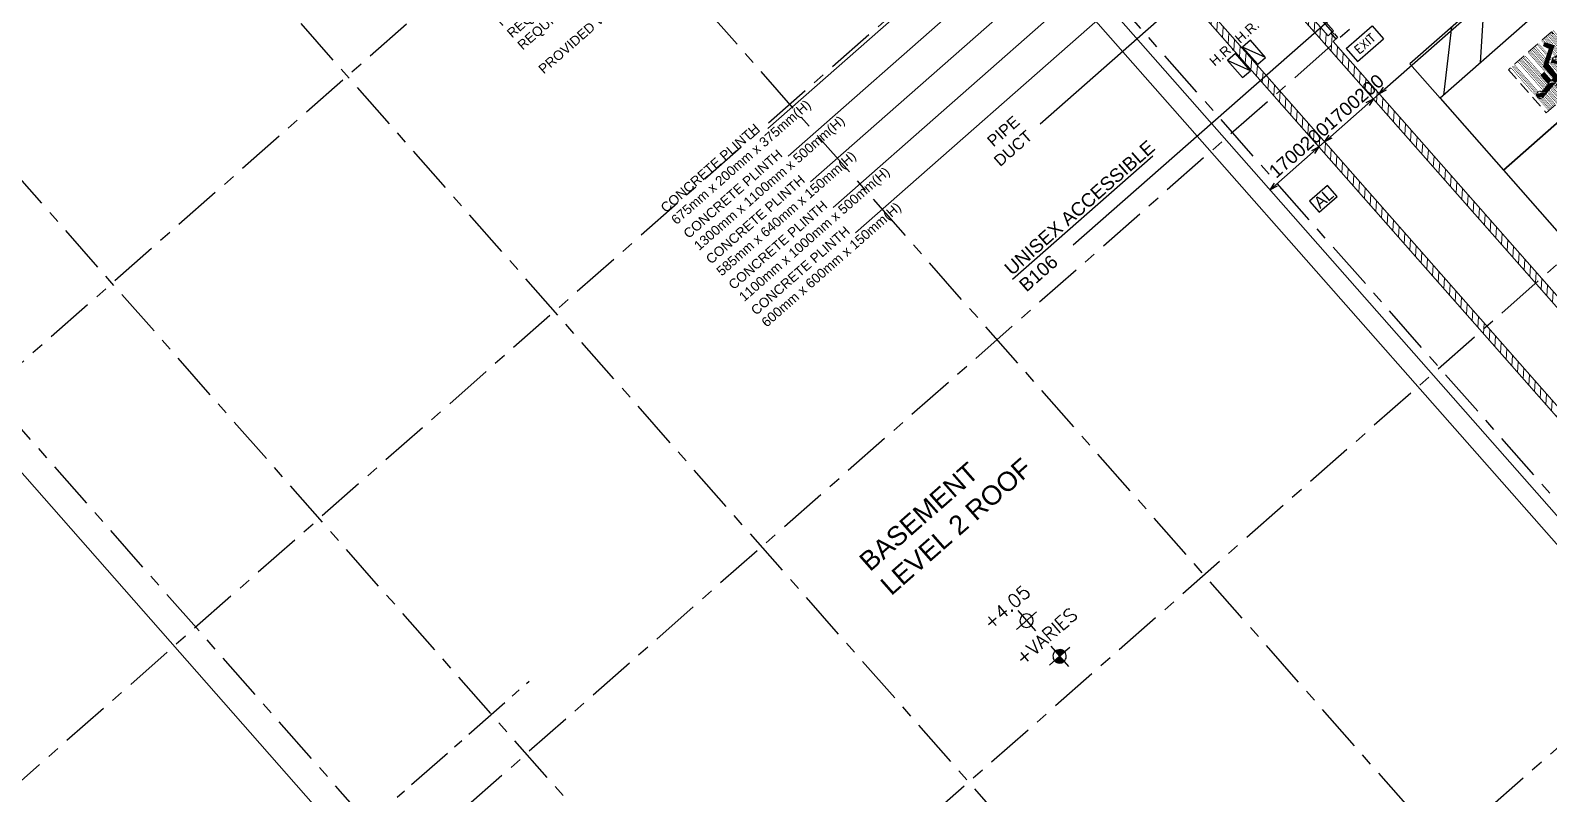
# Model space of a CAD drawing. Header units: millimetres. Extents: x 833681652 to 834427839, y 817425676 to 818089765.
# Drawn here: x 834283578 to 834323288, y 817971130 to 817991095 of the extents above; entities that cross this region are included whole.
import ezdxf
from ezdxf.enums import TextEntityAlignment as Align

# ---------------------------------------------------------------- set-up
doc = ezdxf.new("R2010")
doc.units = ezdxf.units.MM
doc.header["$LTSCALE"] = 100
for name, pattern in [('CENTER', [2, 1.25, -0.25, 0.25, -0.25]), ('Grid Line', [22.224999999999994, 12.7, -3.174999999999999, 3.174999999999999, -3.174999999999999]), ('Hidden', [9.524999999999999, 6.35, -3.175])]:
    doc.linetypes.add(name, pattern=pattern)
for name, color, linetype in [('+C-10', 10, 'Continuous'), ('A-COLS', 3, 'Continuous'), ('DLN020__', 6, 'Continuous'), ('DLN030_1', 1, 'Continuous'), ('DLN0401_', 7, 'Continuous'), ('DLN043__Room Name', 7, 'Continuous'), ('DLN052__', 7, 'Continuous'), ('DLN270__', 3, 'Continuous'), ('DLN323__Window & Door openings', 7, 'Continuous'), ('DLN580__', 4, 'Continuous'), ('DLN660', 1, 'Continuous'), ('FITDOOR', 7, 'Continuous'), ('LEVEL', 7, 'Continuous'), ('TRS', 251, 'Continuous')]:
    doc.layers.add(name, color=color, linetype=linetype)
for name, color, linetype, lineweight in [('A-WALL', 7, 'Continuous', 9), ('A030_1', 1, 'Continuous', 13), ('DLN040__', 3, 'Continuous', 0)]:
    doc.layers.add(name, color=color, linetype=linetype, lineweight=lineweight)
doc.styles.add('romans', font='romans.shx')
doc.styles.get("Standard").update_dxf_attribs({"font": 'swiss.ttf'})
doc.styles.add('Swis721tBT', font='swissl.ttf')
doc.dimstyles.new('INTDIM', dxfattribs={"dimtxt": 200, "dimasz": 125, "dimexe": 100, "dimexo": 150, "dimgap": 80, "dimtad": 1, "dimdec": 0, "dimzin": 9, "dimdsep": 46, "dimtxsty": 'Swis721tBT', "dimblk": 'OPEN30', "dimcen": -125, "dimclrd": 256, "dimclre": 256, "dimclrt": 2, "dimaunit": 1, "dimadec": 1, "dimazin": 0, "dimtfac": 0.4444444444444444, "dimtdec": 0, "dimtix": 1, "dimtmove": 2, "dimatfit": 3, "dimldrblk": 'OPEN30', "dimfxl": 0, "dimtolj": 1, "dimlwd": -1, "dimlwe": -1, "dimarcsym": 0})
doc.dimstyles.new('INTDIM350', dxfattribs={"dimtxt": 350, "dimasz": 200, "dimexe": 100, "dimexo": 150, "dimgap": 100, "dimtad": 1, "dimdec": 0, "dimzin": 9, "dimdsep": 46, "dimtxsty": 'Swis721tBT', "dimblk": 'OPEN30', "dimcen": -125, "dimclrd": 256, "dimclre": 256, "dimclrt": 2, "dimaunit": 1, "dimadec": 1, "dimazin": 0, "dimtfac": 0.4444444444444444, "dimtdec": 0, "dimtix": 1, "dimtmove": 2, "dimatfit": 3, "dimldrblk": 'OPEN30', "dimfxl": 0, "dimtolj": 1, "dimlwd": -1, "dimlwe": -1, "dimarcsym": 0})
pattern_1 = [(44.99999999999999, (5367260.597268879, 3419136.996984482), (-9.642365197998373, 9.642365197998377), [])]
pattern_2 = [(86.35019582796012, (834261331.7487947, 817978739.7581499), (-158.4280186349075, 10.10571182141014), [])]

# ---------------------------------------------------------------- blocks, each defined once
blk = doc.blocks.new('_Open30')
at = {"color": 0, "linetype": 'ByBlock', "lineweight": -2}
for p, q in [((-1, 0.26794919), (0, 0)), ((0, 0), (-1, -0.26794919)), ((0, 0), (-1, 0))]:
    blk.add_line(p, q, dxfattribs=at)
blk = doc.blocks.new('*D191')
at = {"layer": 'Defpoints', "color": 0}
for p in [(834269251.5425497, 817985710.232722), (834268109.7828397, 817984705.396219), (834325539.8146963, 817921751.8836272)]:
    blk.add_point(p, dxfattribs=at)
at = {"layer": 'DLN030_1', "linetype": 'Continuous'}
for p, q in [((834269138.9398243, 817985611.1336491), (834268034.7143561, 817984639.3301704)), ((834324265.9241525, 817920897.1852031), (834268241.9149369, 817984555.259252)), ((834325427.2119709, 817921652.7845542), (834324322.987766, 817920680.9821874))]:
    blk.add_line(p, q, dxfattribs=at)
at = {"layer": 'DLN030_1', "xscale": 200, "yscale": 200, "zscale": 200}
for p, rotation in [((834268109.7828397, 817984705.396219), 131.3502646798603), ((834324398.0562496, 817920747.048236), 311.3502646798603)]:
    blk.add_blockref('_Open30', p, dxfattribs=dict(at, rotation=rotation))
at = {"layer": 'DLN030_1', "color": 2, "insert": (834295348.7748185, 817953322.4599881), "char_height": 400, "attachment_point": 5, "rotation": 311.35026467986023, "style": 'Swis721tBT'}
blk.add_mtext('\\A1;85200', dxfattribs=at)
blk = doc.blocks.new('DLN_Parking - Parking - 2500 x 5000 _WL_-V2-Car Park_B2_F')
at = {"layer": 'DLN660'}
for p, q in [((2500, 0), (0, 0)), ((0, 0), (0, -5000)), ((2500.000000000001, -5000.000000000002), (2500, 0)), ((0, -5000), (2500.000000000001, -5000.000000000002))]:
    blk.add_line(p, q, dxfattribs=at)
blk = doc.blocks.new('A$C5E2A663B')
at = {"layer": 'A030_1'}
h = blk.add_hatch(dxfattribs=at)
h.set_pattern_fill('DOTS', color=8, scale=25, angle=-5.546707357538363e-32)
h.set_pattern_definition([(360, (-1977757.525849952, 356316.5309752906), (19.84375, 39.6875), [0, -39.6875])])
h.paths.add_polyline_path([(-923.4896106719971, 456.6931834221468), (-923.4896106719971, -1043.306816577853), (576.5103893280029, -1043.306816577853), (576.5103893280029, 456.6931834221468)])
h.paths.add_polyline_path([(-97.82097315764986, -88.76136207580566), (-97.82097321748734, -197.8522710800171), (-381.0045722720679, -197.8522710799589), (-366.2902215120848, -293.3068165778532), (42.80068761110306, -293.3068165779114), (294.7353504896164, -729.6704528331757), (436.4485983848572, -647.8522710799589), (484.1758711340372, -730.5183324813261), (259.796561896801, -860.06378698349), (-4.437061726814136, -402.3977255821228), (-459.8532470464706, -402.3977255820646), (-559.307867096737, 242.7816425321507, -2.320058921572925), (-438.4189620614052, 174.6048326503369), (-397.8209731578827, -88.76136207574746)], flags=16)
h.paths.add_polyline_path([(-541.6714288899675, -272.9396981679602, 1.744792181424393), (-25.53643610375002, -502.2161735771806), (48.08542421157472, -629.7329760061111, -1.527453576073357), (-555.3077924570534, -184.4782423391007)], flags=16)
h = blk.add_hatch(dxfattribs=at)
h.set_pattern_fill('_USER', color=8, scale=13.63636363636364, angle=45, pattern_type=0)
h.set_pattern_definition(pattern_1)
h.paths.add_polyline_path([(-438.4189620611724, 174.6048326492892, 2.320058909721282), (-559.3078672289848, 242.7816433907137), (-459.8532470464706, -402.3977255820646), (-4.437061726814136, -402.3977255821228), (259.796561896801, -860.06378698349), (484.1758711340372, -730.5183324813261), (436.4485983848572, -647.8522710799589), (294.7353504896164, -729.6704528331757), (42.80068761110306, -293.3068165779114), (-366.2902215120848, -293.3068165778532), (-381.0045722720679, -197.8522710799589), (-97.82097321748734, -197.8522710800171), (-97.82097315764986, -88.76136207580566), (-397.8209731578827, -88.76136207574746)])
h = blk.add_hatch(dxfattribs=at)
h.set_pattern_fill('_USER', color=8, scale=13.63636363636364, angle=45, pattern_type=0)
h.set_pattern_definition(pattern_1)
h.paths.add_polyline_path([(48.08542418479919, -629.7329759597778), (-25.53643620014191, -502.2161734103574, -1.74479218173438), (-541.6714289188385, -272.9396979808807), (-555.3077924847603, -184.4782421588316, 1.527453575801956)])
at = {"layer": 'A030_1', "color": 2}
for p, q in [((-559.3078672289848, 242.7816433907137), (-459.8532470464706, -402.3977255820646)), ((-438.4189620611724, 174.6048326492892), (-397.8209731578827, -88.76136207574746)), ((-555.3077924847603, -184.4782421588316), (-541.6714289188385, -272.9396979808807)), ((-397.8209731578827, -88.76136207574746), (-97.82097315764986, -88.76136207580566)), ((-381.0045722720679, -197.8522710799589), (-97.82097321748734, -197.8522710800171)), ((-381.0045722720679, -197.8522710799589), (-366.2902215120848, -293.3068165778532)), ((-366.2902215120848, -293.3068165778532), (42.80068761110306, -293.3068165779114)), ((-97.82097315764986, -88.76136207580566), (-97.82097321748734, -197.8522710800171)), ((42.80068761110306, -293.3068165779114), (294.7353504896164, -729.6704528331757)), ((-459.8532470464706, -402.3977255820646), (-4.437061726814136, -402.3977255821228)), ((-25.53643620014191, -502.2161734103574), (48.08542418479919, -629.7329759597778)), ((-4.437061726814136, -402.3977255821228), (259.796561896801, -860.06378698349)), ((484.1758711340372, -730.5183324813261), (259.796561896801, -860.06378698349)), ((436.4485983848572, -647.8522710799589), (294.7353504896164, -729.6704528331757)), ((436.4485983848572, -647.8522710799589), (484.1758711340372, -730.5183324813261))]:
    blk.add_line(p, q, dxfattribs=at)
at = {"layer": 'A030_1', "color": 2, "linetype": 'Hidden', "ltscale": 0.5}
blk.add_lwpolyline([(-923.4896106719971, -1043.306816577853), (576.5103893280029, -1043.306816577853), (576.5103893280029, 456.6931834221468), (-923.4896106719971, 456.6931834221468)], close=True, dxfattribs=at)
at = {"layer": 'A030_1', "color": 2}
for centre, radius, start, end in [((-466.6663129925728, 265.7840924263), 95.45454545454545, 287.2129872433177, 193.9442701557903), ((-350.7623379230499, -538.7613620758057), 409.0909090909091, 119.9999972582815, 347.1514245727057), ((-350.7623379230499, -538.7613620758057), 327.2727272727273, 125.6853408827873, 6.411359986487873)]:
    blk.add_arc(centre, radius, start, end, dxfattribs=at)
blk = doc.blocks.new('ELEX')
at = {"layer": 'LEVEL'}
for p, q in [((0.5, 0), (-0.5, 0)), ((0, 0.5), (0, -0.5))]:
    blk.add_line(p, q, dxfattribs=at)
blk.add_circle((0, 0), 0.25, dxfattribs=at)
at = {"layer": 'LEVEL', "style": 'romans'}
blk.add_attdef('ELEX', (0.2567988680821145, 0.3535533905960619), '', height=0.5, dxfattribs=at)
blk = doc.blocks.new('*X14')
at = {"color": 0}
for p, q in [((45955.88296590155, 42700), (46155.82083605308, 42700)), ((45956.13663634944, 42693.75), (46155.82083605308, 42693.75)), ((45956.58659627086, 42687.5), (46155.82083605308, 42687.5)), ((45957.23417992554, 42681.25), (46155.82083605308, 42681.25)), ((45958.08132891748, 42675), (46155.82083605308, 42675)), ((45959.13062182577, 42668.75), (46155.82083605308, 42668.75)), ((45960.38531455532, 42662.5), (46155.82083605308, 42662.5)), ((45961.84939291411, 42656.25), (46155.82083605308, 42656.25)), ((45963.52763949186, 42650), (46155.82083605308, 42650)), ((45965.42571759076, 42643.75), (46155.82083605308, 42643.75)), ((45967.55027588873, 42637.5), (46155.82083605308, 42637.5)), ((45969.90907871936, 42631.25), (46155.82083605308, 42631.25)), ((45972.51116853599, 42625), (46155.82083605308, 42625)), ((45975.3670694097, 42618.75), (46155.82083605308, 42618.75)), ((45978.48904368043, 42612.5), (46155.82083605308, 42612.5)), ((45981.89141854007, 42606.25), (46155.82083605308, 42606.25)), ((45985.59100621493, 42600), (46155.82083605308, 42600)), ((45989.60765168721, 42593.75), (46155.82083605308, 42593.75)), ((45993.96495773042, 42587.5), (46155.82083605308, 42587.5)), ((45998.69126201334, 42581.25), (46155.82083605308, 42581.25)), ((46003.82098168398, 42575), (46155.82083605308, 42575)), ((46009.39650945896, 42568.75), (46155.82083605308, 42568.75)), ((46015.47096569654, 42562.5), (46155.82083605308, 42562.5)), ((46022.11233295992, 42556.25), (46155.82083605308, 42556.25)), ((46029.4099326874, 42550), (46155.82083605308, 42550)), ((46037.48510949494, 42543.75), (46155.82083605308, 42543.75)), ((46046.51005492607, 42537.5), (46155.82083605308, 42537.5)), ((46056.74397416842, 42531.25), (46155.82083605308, 42531.25)), ((46068.61144864996, 42525), (46155.82083605308, 42525)), ((46082.90578313846, 42518.75), (46155.82083605308, 42518.75)), ((46101.51054575652, 42512.5), (46155.82083605308, 42512.5)), ((46133.36008534408, 42506.25), (46155.82083605308, 42506.25))]:
    blk.add_line(p, q, dxfattribs=at)
blk = doc.blocks.new('*X13')
at = {"color": 0}
for p, q in [((46155.82083605308, 42900), (46200.19499327346, 42900)), ((46155.82083605308, 42893.75), (46221.90936394812, 42893.75)), ((46155.82083605308, 42887.5), (46237.60222886274, 42887.5)), ((46155.82083605308, 42881.25), (46250.32254979523, 42881.25)), ((46155.82083605308, 42875), (46261.15281880532, 42875)), ((46155.82083605308, 42868.75), (46270.62917321041, 42868.75)), ((46155.82083605308, 42862.5), (46279.06432258031, 42862.5)), ((46155.82083605308, 42856.25), (46286.65980066876, 42856.25)), ((46155.82083605308, 42850), (46293.55459136389, 42850)), ((46155.82083605308, 42843.75), (46299.84935768103, 42843.75)), ((46155.82083605308, 42837.5), (46305.6197603913, 42837.5)), ((46155.82083605308, 42831.25), (46310.92433512129, 42831.25)), ((46155.82083605308, 42825), (46315.8094235008, 42825)), ((46155.82083605308, 42818.75), (46320.31240362975, 42818.75)), ((46155.82083605308, 42812.5), (46324.46388658926, 42812.5)), ((46155.82083605308, 42806.25), (46328.28925688629, 42806.25)), ((46155.82083605308, 42800), (46331.80978137356, 42800)), ((46155.82083605308, 42793.75), (46335.04342549239, 42793.75)), ((46155.82083605308, 42787.5), (46338.0054656343, 42787.5)), ((46155.82083605308, 42781.25), (46340.70895613168, 42781.25)), ((46155.82083605308, 42775), (46343.16509039923, 42775)), ((46155.82083605308, 42768.75), (46345.38348355208, 42768.75)), ((46155.82083605308, 42762.5), (46347.37239573649, 42762.5)), ((46155.82083605308, 42756.25), (46349.13890998229, 42756.25)), ((46155.82083605308, 42750), (46350.68907460933, 42750)), ((46155.82083605308, 42743.75), (46352.02801759425, 42743.75)), ((46155.82083605308, 42737.5), (46353.16003838917, 42737.5)), ((46155.82083605308, 42731.25), (46354.08868132608, 42731.25)), ((46155.82083605308, 42725), (46354.81679369925, 42725)), ((46155.82083605308, 42718.75), (46355.34657085896, 42718.75)), ((46155.82083605308, 42712.5), (46355.67959002734, 42712.5)), ((46155.82083605308, 42706.25), (46355.81683408978, 42706.25))]:
    blk.add_line(p, q, dxfattribs=at)
blk = doc.blocks.new('ELFIN')
at = {"layer": 'LEVEL'}
for p, q in [((0, 0), (-0.5, 0)), ((0, 0.5), (0, 0)), ((0, 0), (0, -0.5)), ((0.5, 0), (0, 0))]:
    blk.add_line(p, q, dxfattribs=at)
for start, end in [(90, 180), (180, 270), (0, 90), (270, 0)]:
    blk.add_arc((0, 0), 0.25, start, end, dxfattribs=at)
at = {"layer": 'LEVEL', "xscale": 0.00125, "yscale": 0.00125, "zscale": 0.00125}
for name in ['*X13', '*X14']:
    blk.add_blockref(name, (-57.69477604507119, -53.38123098095821), dxfattribs=at)
at = {"layer": 'LEVEL', "style": 'romans'}
blk.add_attdef('ELFIN', (0.2542374787153676, 0.3469263632723596), '', height=0.5, dxfattribs=at)
blk = doc.blocks.new('DR1CD-flat-25')
at = {"layer": 'FITDOOR'}
for p, q in [((-900.0000004768372, -1.192092895507812e-07), (-900.0000004768372, 45)), ((-4.76837158203125e-07, 44.99999988079071), (-900.0000004768372, 45)), ((-4.76837158203125e-07, -1.192092895507812e-07), (-4.76837158203125e-07, 44.99999988079071)), ((-900.0000004768372, -1.192092895507812e-07), (-4.76837158203125e-07, -1.192092895507812e-07))]:
    blk.add_line(p, q, dxfattribs=at)
blk = doc.blocks.new('DR1CM-flat-23')
at = {"layer": 'FITDOOR', "color": 6}
blk.add_arc((-4.76837158203125e-07, -1.192092895507812e-07), 899.9999999999987, 90, 180, dxfattribs=at)
blk = doc.blocks.new('DLN-Single Door - Opening 2 - 950 x2138 _WH_-1922936-Car Park_B2_F-flat-23')
at = {"layer": 'A-WALL', "lineweight": 25}
for p, q in [((-100.0000007152557, 499.9999997615814), (99.99999928474426, 499.9999997615814)), ((-100.0000007152557, -500.0000003576279), (99.99999928474426, -500.0000002384186))]:
    blk.add_line(p, q, dxfattribs=at)
at = {"layer": 'FITDOOR'}
for p, q in [((-100.0000007152557, 449.9999997615814), (-100.0000007152557, 499.9999997615814)), ((-100.0000007152557, 499.9999997615814), (-62.50000071525574, 499.9999997615814)), ((-100.0000007152557, 449.9999997615814), (-25.00000071525574, 449.9999998807907)), ((-62.50000071525574, 487.9999997615814), (-62.50000071525574, 499.9999997615814)), ((-25.00000071525574, 437.4999997615814), (-25.00000071525574, 449.9999998807907)), ((-25.00000071525574, 437.4999997615814), (99.99999928474426, 437.4999997615814)), ((62.49999928474426, 499.9999996423721), (99.99999928474426, 499.9999997615814)), ((62.49999928474426, 487.9999997615814), (62.49999928474426, 499.9999996423721)), ((99.99999928474426, 437.4999997615814), (99.99999928474426, 499.9999997615814)), ((-100.0000007152557, -450.0000002384186), (-25.00000071525574, -450.0000002384186)), ((-100.0000007152557, -450.0000002384186), (-100.0000007152557, -500.0000002384186)), ((-100.0000007152557, -500.0000002384186), (-62.50000071525574, -500.0000002384186)), ((-62.50000071525574, -488.0000002384186), (-62.50000071525574, -500.0000002384186)), ((-25.00000071525574, -437.5000002384186), (99.99999928474426, -437.5000002384186)), ((-25.00000071525574, -437.5000002384186), (-25.00000071525574, -450.0000002384186)), ((62.49999928474426, -488.0000002384186), (62.49999928474426, -500.0000002384186)), ((62.49999928474426, -500.0000002384186), (99.99999928474426, -500.0000002384186)), ((99.99999928474426, -437.5000002384186), (99.99999928474426, -500.0000002384186))]:
    blk.add_line(p, q, dxfattribs=at)
at = {"layer": 'A-WALL'}
for name in ['DR1CM-flat-23', 'DR1CD-flat-25']:
    blk.add_blockref(name, (-100.0000002384186, -450.0000001192093), dxfattribs=at)
blk = doc.blocks.new('DLN-Single Door - Opening 5 -  950 x 2025 _WH_-1665005-Car Park_B2_F-flat-23')
at = {"layer": 'A-WALL'}
blk.add_blockref('DLN-Single Door - Opening 2 - 950 x2138 _WH_-1922936-Car Park_B2_F-flat-23', (2.384185791015625e-07, 5.00000011920929), dxfattribs=at)
blk = doc.blocks.new('FSHR-V02-flat-1')
at = {"layer": 'DLN580__'}
for p, q in [((0, 1.192092895507812e-07), (-600.0000002384186, -272.72727227211)), ((-600, 2.384185791015625e-07), (-600.0000002384186, -272.72727227211)), ((0, 1.192092895507812e-07), (-600, 2.384185791015625e-07)), ((-2.384185791015625e-07, -272.7272727489471), (0, 1.192092895507812e-07)), ((-600.0000002384186, -272.72727227211), (-2.384185791015625e-07, -272.7272727489471))]:
    blk.add_line(p, q, dxfattribs=at)
blk = doc.blocks.new('FSEX')
at = {"layer": 'DLN580__'}
for p, q in [((0, 0.4999999999854481), (0, -1.455191522836685e-11)), ((0, 0.4999999999854481), (1, 0.5000000001018634)), ((1, 0.5000000001018634), (1, -1.455191522836685e-11)), ((0, -1.455191522836685e-11), (1, -1.455191522836685e-11))]:
    blk.add_line(p, q, dxfattribs=at)
at = {"layer": 'DLN580__', "style": 'romans'}
blk.add_text('EXIT', height=0.25, dxfattribs=at).set_placement((0.5, 0.2499999999854481), align=Align.MIDDLE)
blk = doc.blocks.new('*D246')
at = {"layer": 'Defpoints', "color": 0}
for p in [(834317279.0346807, 817988047.3485972, -0.07028772469175237), (834317279.0346807, 817988047.3485972), (834316002.8704282, 817986924.2257874, -0.0729851544824669)]:
    blk.add_point(p, dxfattribs=at)
at = {"layer": 'DLN030_1', "linetype": 'Continuous'}
for p, q in [((834316153.007398, 817987056.3578815), (834317128.897711, 817987915.2165029)), ((834317179.93561, 817988159.9513245), (834317212.9686337, 817988122.4170821)), ((834316101.9694989, 817986811.6230601), (834316068.9364754, 817986849.1573025))]:
    blk.add_line(p, q, dxfattribs=at)
at = {"layer": 'DLN030_1', "xscale": 200, "yscale": 200, "zscale": 200}
for p, rotation in [((834317279.0346807, 817988047.3485972), 41.35026354802989), ((834316002.8704282, 817986924.2257873), 221.3502635480299)]:
    blk.add_blockref('_Open30', p, dxfattribs=dict(at, rotation=rotation))
at = {"layer": 'DLN030_1', "color": 2, "insert": (834316456.0528401, 817987695.88212), "char_height": 350, "attachment_point": 5, "rotation": 41.35026354802991, "style": 'Swis721tBT'}
blk.add_mtext('\\A1;1700', dxfattribs=at)
blk = doc.blocks.new('*D247')
at = {"layer": 'Defpoints', "color": 0}
for p in [(834317279.0346807, 817988047.3485972, -0.07028772469175237), (834317429.1716506, 817988179.4806913, -0.07028772469125047), (834317429.1716505, 817988179.4806913)]:
    blk.add_point(p, dxfattribs=at)
at = {"layer": 'DLN030_1', "linetype": 'Continuous'}
for p, q in [((834317179.93561, 817988159.9513245), (834317212.9686337, 817988122.4170821)), ((834317279.0346807, 817988047.3485972), (834317429.1716505, 817988179.4806913)), ((834317330.07258, 817988292.0834186), (834317363.1056035, 817988254.5491762))]:
    blk.add_line(p, q, dxfattribs=at)
at = {"layer": 'DLN030_1', "color": 2, "insert": (834317169.2034513, 817988323.509572), "char_height": 350, "attachment_point": 5, "rotation": 41.35026354802991, "style": 'Swis721tBT'}
blk.add_mtext('\\A1;200', dxfattribs=at)
blk = doc.blocks.new('*D248')
at = {"layer": 'Defpoints', "color": 0}
for p in [(834318704.605761, 817989302.064541, -0.04688526910103974), (834318704.6571516, 817989302.0061477), (834317429.1716506, 817988179.4806913, -0.07028772469125047)]:
    blk.add_point(p, dxfattribs=at)
at = {"layer": 'DLN030_1', "linetype": 'Continuous'}
for p, q in [((834317579.3086202, 817988311.6127856), (834318554.5201819, 817989169.8740535)), ((834318803.7048318, 817989189.4618137), (834318770.7231988, 817989226.937663)), ((834317330.07258, 817988292.0834186), (834317363.1056035, 817988254.5491762))]:
    blk.add_line(p, q, dxfattribs=at)
at = {"layer": 'DLN030_1', "xscale": 200, "yscale": 200, "zscale": 200}
for p, rotation in [((834318704.6571516, 817989302.0061477), 41.35026354802989), ((834317429.1716505, 817988179.4806913), 221.3502635480299)]:
    blk.add_blockref('_Open30', p, dxfattribs=dict(at, rotation=rotation))
at = {"layer": 'DLN030_1', "color": 2, "insert": (834317882.0146867, 817988950.8383473), "char_height": 350, "attachment_point": 5, "rotation": 41.35026354802991, "style": 'Swis721tBT'}
blk.add_mtext('\\A1;1700', dxfattribs=at)
blk = doc.blocks.new('*D249')
at = {"layer": 'Defpoints', "color": 0}
for p in [(834318704.605761, 817989302.064541, -0.04688526910103974), (834318855.472863, 817989434.7355864, -0.07141010292218652), (834318855.4728627, 817989434.7355866)]:
    blk.add_point(p, dxfattribs=at)
at = {"layer": 'DLN030_1', "linetype": 'Continuous'}
for p, q in [((834318756.3737923, 817989547.3383137), (834318789.4068156, 817989509.8040715)), ((834318704.6571516, 817989302.0061477), (834318855.4728627, 817989434.7355866)), ((834318803.7048318, 817989189.4618137), (834318770.7231988, 817989226.937663))]:
    blk.add_line(p, q, dxfattribs=at)
at = {"layer": 'DLN030_1', "color": 2, "insert": (834318595.1652927, 817989578.4657949), "char_height": 350, "attachment_point": 5, "rotation": 41.35026354802991, "style": 'Swis721tBT'}
blk.add_mtext('\\A1;200', dxfattribs=at)
blk = doc.blocks.new('*D250')
at = {"layer": 'Defpoints', "color": 0}
for p in [(834323763.886887, 817994604.3016298), (834324185.3352693, 817994125.4249164), (834318855.472863, 817989434.7355864, -0.07141010292218652)]:
    blk.add_point(p, dxfattribs=at)
at = {"layer": 'DLN030_1', "linetype": 'Continuous'}
for p, q in [((834323862.9859576, 817994491.6989025), (834324251.4013165, 817994050.3564316)), ((834319005.6098324, 817989566.8676809), (834324035.1982995, 817993993.2928221)), ((834318756.3737923, 817989547.3383137), (834318789.4068156, 817989509.8040715))]:
    blk.add_line(p, q, dxfattribs=at)
at = {"layer": 'DLN030_1', "xscale": 200, "yscale": 200, "zscale": 200}
for p, rotation in [((834324185.3352693, 817994125.4249164), 41.35026354802989), ((834318855.4728627, 817989434.7355866), 221.3502635480299)]:
    blk.add_blockref('_Open30', p, dxfattribs=dict(at, rotation=rotation))
at = {"layer": 'DLN030_1', "color": 2, "insert": (834321335.5043516, 817991990.1751792), "char_height": 350, "attachment_point": 5, "rotation": 41.35026354802991, "style": 'Swis721tBT'}
blk.add_mtext('\\A1;7100', dxfattribs=at)

msp = doc.modelspace()

# ---------------------------------------------------------------- hatches: boundary and pattern name
at = {"layer": 'A-WALL'}
h = msp.add_hatch(dxfattribs=at)
h.set_pattern_fill('ANSI31', scale=49.99999999999999)
h.set_pattern_definition(pattern_2)
h.paths.add_polyline_path([(834323114.7506905, 817984291.3927679), (834323265.3371687, 817984423.9201484), (834317649.5095278, 817990804.9993148), (834317721.1077669, 817990867.9851398), (834317588.9633925, 817991018.1364194), (834317517.3780398, 817990955.1359533), (834316493.5704415, 817992118.4546598), (834316568.786389, 817992184.6255751), (834316436.6544715, 817992334.7627003), (834316361.4389535, 817992268.5912985), (834312099.7576581, 817997110.1550263), (834311949.0084249, 817996977.4852115)])
h = msp.add_hatch(dxfattribs=at)
h.set_pattern_fill('ANSI31', scale=49.99999999999999)
h.set_pattern_definition(pattern_2)
h.paths.add_polyline_path([(834321688.8973477, 817983036.5350227), (834321839.0344734, 817983168.6669393), (834310673.8696514, 817995855.274362), (834310523.7325258, 817995723.1424456)])
h = msp.add_hatch(dxfattribs=at)
h.set_pattern_fill('ANSI31', scale=49.99999999999999)
h.set_pattern_definition(pattern_2)
h.paths.add_polyline_path([(834331753.3153929, 817974476.5835242), (834333179.6295933, 817975731.823664), (834330817.7687874, 817978415.5279647), (834332582.3181703, 817979968.4635952), (834332450.1862535, 817980118.600721), (834330685.6368707, 817978565.6650903), (834330619.6150951, 817978640.6834488), (834332383.7263249, 817980193.2334716), (834332251.2860522, 817980343.7209718), (834330070.8093407, 817978424.7373905), (834330203.2555125, 817978274.2431865), (834330469.4802301, 817978508.5489628), (834332897.3506354, 817975749.8314254), (834331771.3221896, 817974758.8420479), (834329343.4557933, 817977517.5550306), (834329452.5698828, 817977613.5836022), (834329320.437966, 817977763.720728), (834329211.3238761, 817977667.6921562), (834323265.3371687, 817984423.9201484), (834323114.7506905, 817984291.3927679)])
h = msp.add_hatch(dxfattribs=at)
h.set_pattern_fill('ANSI31', scale=49.99999999999999)
h.set_pattern_definition(pattern_2)
h.paths.add_polyline_path([(834338634.8156745, 817963781.4486281), (834343401.669422, 817967976.6369872), (834343269.5375054, 817968126.7741126), (834338652.2091694, 817964064.4127421), (834331418.3342673, 817972284.0254835), (834335884.9132929, 817976214.9505454), (834335752.7799653, 817976365.0892743), (834331286.2024416, 817972434.1625059), (834321839.0344731, 817983168.666939), (834321688.8973478, 817983036.5350227)])

# ---------------------------------------------------------------- linework, layer by layer
at = {"layer": '+C-10'}
msp.add_lwpolyline([(834309268.6119328, 817984583.8707544), (834312933.099695, 817987808.9021593)], dxfattribs=at)
at = {"layer": 'A-COLS', "lineweight": 18}
for p, q in [((834345253.3299706, 817953687.9755037, -0.07028772469116887), (834295736.8276616, 818009951.8049103, -0.0748540560896345)), ((834295361.5052886, 818009621.4926091, -0.07485405507586071), (834344745.7504671, 817953507.9015229, -0.06773952925063045))]:
    msp.add_line(p, q, dxfattribs=at)
at = {"layer": 'A-WALL'}
for p, q in [((834331753.0886577, 817974476.9090018, -0.07028772469121433), (834298602.8978271, 818012140.807486, -0.01083285360624353)), ((834331285.9781207, 817972434.4874312, -0.07028772469121206), (834297328.4579588, 818011019.20226, -0.0702877246913062)), ((834338634.6015803, 817963781.7822392, -0.07028772469119113), (834297178.3209894, 818010887.070166, -0.0702877246913062)), ((834317517.1318285, 817990955.4446046, -0.07028772469125447), (834316493.3228545, 817992118.7621014, -0.04757102715674774)), ((834329343.225464, 817977517.8776602, -0.08116896030878709), (834317649.2634935, 817990805.3081228, -0.0702877246912541)), ((834317649.2764392, 817990805.2934135, -0.07046348528782842), (834317767.7794243, 817990909.5853539, -0.06501553175621197))]:
    msp.add_line(p, q, dxfattribs=at)
at = {"layer": 'A-WALL', "lineweight": 18}
for p, q in [((834317660.03217, 817991081.2078964, -0.06139736114316227), (834317517.1318284, 817990955.4446048, -0.07040413384401908)), ((834317649.2634935, 817990805.3081228, -0.07036074620883484), (834317767.7666296, 817990909.5998921, -0.06141561079825636))]:
    msp.add_line(p, q, dxfattribs=at)
at = {"layer": 'DLN020__', "linetype": 'Grid Line'}
for p, q in [((834338465.1689392, 818030904.5737149), (834269127.3105808, 817969881.9191821)), ((834343882.5848031, 818024748.957957), (834274544.7264445, 817963726.303424)), ((834349300.0006667, 818018593.342199), (834279962.1423081, 817957570.687666)), ((834353735.0257766, 817944428.9373063), (834289970.3221762, 818016882.487885)), ((834354717.4165304, 818012437.726441), (834285379.5581721, 817951415.0719081)), ((834347579.4100187, 817939011.5214425), (834283814.7064183, 818011465.0720212)), ((834341423.7942609, 817933594.1055787), (834277659.0906603, 818006047.6561575)), ((834360993.6910058, 818005306.2203809), (834291655.9341872, 817944283.6552105)), ((834335268.178503, 817928176.6897148), (834271503.4749024, 818000630.2402937)), ((834332040.2336543, 817925335.8496888), (834268275.5300537, 817997789.4002674))]:
    msp.add_line(p, q, dxfattribs=at)
at = {"layer": 'DLN0401_', "color": 4}
msp.add_lwpolyline([(834317288.1594534, 817986338.8765811), (834317755.8114058, 817986750.4453286), (834317501.0258557, 817987039.9497204), (834317033.3739033, 817986628.3809729)], close=True, dxfattribs=at)
at = {"layer": 'DLN040__'}
for p, q in [((834316496.1798984, 817998144.7349133, 0.02222915027360507), (834303984.7371694, 817987133.728143, 0.02222915027360507)), ((834313139.4582553, 817997564.7984089, -0.02222915027360512), (834302868.9103582, 817988525.9469447, -0.02222915027360512)), ((834317673.6736894, 817996806.7876731, 0.06668745081362222), (834305162.2309604, 817985795.7809027, 0.06668745081362222))]:
    msp.add_line(p, q, dxfattribs=at)
at = {"layer": 'DLN052__', "color": 3, "linetype": 'CENTER', "ltscale": 10}
msp.add_line((834290546.2374992, 817968722.460832), (834296620.528621, 817974068.3047543), dxfattribs=at)
at = {"layer": 'DLN270__', "color": 251, "linetype": 'Continuous', "lineweight": 18}
msp.add_line((834330912.9229268, 817925481.5449165), (834273600.6270503, 817990603.4555259), dxfattribs=at)
at = {"layer": 'DLN660'}
for p, q in [((834323413.9334587, 817993524.8594925, -0.09028257511506796), (834319660.509216, 817990221.5571364, -0.09028257511506796)), ((834321504.2605687, 817990245.6599778, -0.09028257511506796), (834321612.289822, 817991939.2743614, -0.09028257511506799)), ((834320545.241523, 817989401.6493707, -0.09028257511506799), (834320752.9129425, 817991182.956534, -0.09028257511506799)), ((834320453.3017812, 817989320.7353185, -0.09028257511506796), (834319660.5092158, 817990221.5571365, -0.09028257511506796))]:
    msp.add_line(p, q, dxfattribs=at)

# ---------------------------------------------------------------- block references
at = {"layer": 'A-WALL', "rotation": 311.3502637548759}
for p in [(834315884.2551174, 817990387.3913357, -0.07263879724537109), (834315489.783773, 817990040.2261751, -0.07263879724537109)]:
    msp.add_blockref('FSHR-V02-flat-1', p, dxfattribs=at)
at = {"layer": 'DLN323__Window & Door openings', "rotation": 311.3502638614694}
msp.add_blockref('DLN-Single Door - Opening 5 -  950 x 2025 _WH_-1665005-Car Park_B2_F-flat-23', (834318026.3839998, 817991270.3901443, -0.07062222730019133), dxfattribs=at)
at = {"layer": 'DLN580__', "xscale": 899.9999999999999, "yscale": 899.9999999999999, "zscale": 899.9999999999999, "rotation": 41.35019585267864}
msp.add_blockref('FSEX', (834318292.2431875, 817990279.6821449, -0.03284845984308048), dxfattribs=at)
at = {"layer": 'DLN660', "rotation": 131.3502635599677}
for p in [(834322103.0464169, 817987442.3452933, -0.09028257511506796), (834323754.6975951, 817985565.633172, -0.09028257511506796)]:
    msp.add_blockref('DLN_Parking - Parking - 2500 x 5000 _WL_-V2-Car Park_B2_F', p, dxfattribs=at)
at = {"layer": 'LEVEL'}
ref = msp.add_blockref('ELEX', (834309632.5753087, 817975653.6533988, -0.07028772468538594), dxfattribs=dict(at, xscale=-700.0000002906564, yscale=700.0000002906564, zscale=700.0000002906563, rotation=41.35026357268015))
ref.add_attrib('ELEX', '+4.05', (834308687.6167941, 817975397.9412973, -0.07028772468538594), dxfattribs={"height": 350.0000001453278, "rotation": 41.35026467986027, "style": 'romans'})
ref = msp.add_blockref('ELFIN', (834310498.5258611, 817974721.3328788, -0.07028772465491787), dxfattribs=dict(at, xscale=699.9999999999999, yscale=699.9999999999999, zscale=699.9999999999999, rotation=41.35026354792134))
ref.add_attrib('ELFIN', '+VARIES', (834309532.8749725, 817974470.274615, -0.07028772465491787), dxfattribs={"height": 350, "rotation": 41.35026467986027, "style": 'romans'})
at = {"layer": 'TRS', "ltscale": 100, "rotation": 131.3502635222396}
msp.add_blockref('A$C5E2A663B', (834322957.5311345, 817989935.4108386, -0.09028257025605038), dxfattribs=at)

# ---------------------------------------------------------------- texts
at = {"layer": 'DLN0401_', "color": 4}
msp.add_text('AL', height=299.9999999999999, rotation=41.35019658668386, dxfattribs=at).set_placement((834317310.7972904, 817986418.18814, -0.06870805903308638))
at = {"layer": 'DLN040__', "char_height": 249.9999999999999, "attachment_point": 1, "rotation": 41.35019582796015}
for s, insert in [('\\A1;REQUIRED WIDTH OF EXIT ROUTE OF B2/F = 1050mm\\PREQUIRED WIDTH OF EXIT ROUTE OF B1/F = 1050mm\\PREQUIRED WIDTH OF ST-4 = 1050 + (1050/2)\\P                                              = 1575mm\\PPROVIDED WIDTH OF ST-4 = 1600mm > 1575mm', (834295738.3290842, 817991380.8090631, -0.09399903691746653)), ('\\A1;CONCRETE PLINTH\\P675mm x 200mm x 375mm(H)', (834300035.2810904, 817986498.320365, -0.09399903691746653)), ('\\A1;CONCRETE PLINTH\\P1300mm x 1100mm x 500mm(H)', (834300629.720859, 817985822.8781214, -0.09399903691746653)), ('\\A1;CONCRETE PLINTH\\P585mm x 640mm x 150mm(H)', (834301218.4677545, 817985153.9045013, -0.07176988664386144)), ('\\A1;CONCRETE PLINTH\\P1100mm x 1000mm x 500mm(H)', (834301807.2146503, 817984484.9308813, -0.04954073637025635)), ('\\A1;CONCRETE PLINTH\\P600mm x 600mm x 150mm(H)', (834302395.9615455, 817983815.9572611, -0.02731158610384429))]:
    msp.add_mtext_dynamic_manual_height_columns(s, width=9102.0838277937, gutter_width=1, heights=[0], dxfattribs=dict(at, insert=insert))
at = {"layer": 'DLN043__Room Name', "line_spacing_factor": 1.006669768884752}
for s, insert, char_height, width, attachment_point, rotation in [('PIPE DUCT', (834309284.7549845, 817988885.6543697, 0.1285252859471915), 299.9999999999999, 829.0697287661128, 3, 41.35026343353137), ('UNISEX ACCESSIBLE  ', (834309018.3457904, 817984928.8284093), 350, 6266.693453143693, 1, 41.35026354792137), ('B106', (834309398.2122155, 817984497.2018325), 350, 1477.166490753611, 1, 41.35026354792137), ('BASEMENT \\PLEVEL 2 ROOF ', (834305207.0071268, 817977295.6333386, -0.07028772469116415), 500, 11358.22443954744, 1, 41.35026354791943)]:
    msp.add_mtext(s, dxfattribs=dict(at, insert=insert, char_height=char_height, width=width, attachment_point=attachment_point, rotation=rotation))
at = {"layer": 'DLN580__', "char_height": 250, "width": 4603.782737569967, "attachment_point": 1, "rotation": 41.4181382997361}
for insert in [(834315053.2582573, 817990925.457969, -0.09619953120373739), (834314388.0866748, 817990330.163734, -0.09855060375794433)]:
    msp.add_mtext('H.R.', dxfattribs=dict(at, insert=insert))

# ---------------------------------------------------------------- dimensions: what is measured, and where the dimension line sits
at = {"layer": 'DLN030_1'}
for base, p1, p2, picture, middle in [((834324185.3352693, 817994125.4249164), (834318855.4728628, 817989434.7355863, -0.07141010292218652), (834323763.886887, 817994604.3016298), '*D250', (834321335.5043516, 817991990.1751794)), ((834317429.1716505, 817988179.4806913), (834317279.0346807, 817988047.348597, -0.07028772469175237), (834317429.1716504, 817988179.4806912, -0.07028772469125047), '*D247', (834317169.2034513, 817988323.5095721)), ((834317279.0346807, 817988047.3485972), (834316002.870428, 817986924.2257873, -0.0729851544824669), (834317279.0346807, 817988047.348597, -0.07028772469175237), '*D246', (834316456.0528401, 817987695.8821201))]:
    dim = msp.add_linear_dim(base=base, p1=p1, p2=p2, angle=41.35026354802992, dimstyle='INTDIM350', dxfattribs=at)
    dim.commit()
    dim.dimension.update_dxf_attribs({"geometry": picture, "text_midpoint": middle})
for base, p1, p2, text, picture, middle in [((834318855.4728627, 817989434.7355866), (834318704.6057609, 817989302.0645407, -0.04688526910103974), (834318855.4728628, 817989434.7355863, -0.07141010292218652), '200', '*D249', (834318595.1652927, 817989578.465795)), ((834318704.6571516, 817989302.0061477), (834317429.1716504, 817988179.4806912, -0.07028772469125047), (834318704.6057609, 817989302.0645407, -0.04688526910103974), '1700', '*D248', (834317882.0146867, 817988950.8383474))]:
    dim = msp.add_linear_dim(base=base, p1=p1, p2=p2, angle=41.35026354802992, text=text, dimstyle='INTDIM350', dxfattribs=at)
    dim.commit()
    dim.dimension.update_dxf_attribs({"geometry": picture, "text_midpoint": middle})
dim = msp.add_linear_dim(base=(834268109.7828397, 817984705.396219), p1=(834325539.8146964, 817921751.8836272), p2=(834269251.5425498, 817985710.2327222), angle=131.3502646798603, dimstyle='INTDIM', override={"dimtxt": 400, "dimasz": 200, "dimarcsym": 2}, dxfattribs=at)
dim.commit()
dim.dimension.update_dxf_attribs({"geometry": '*D191', "text_midpoint": (834295348.7748185, 817953322.4599881), "dimtype": 160})

# ---------------------------------------------------------------- leaders
at = {"layer": 'DLN030_1', "color": 1}
for points in [[(834316954.9250828, 817994782.9668832, -0.1923221521264122), (834309991.293221, 817988643.4983002, -0.1923221521264123)], [(834318959.3802342, 817992604.4054838, -0.07028772467661218), (834310855.2856667, 817985472.1814046, -0.07028772467661218)]]:
    msp.add_leader(points, dimstyle='INTDIM', override={"dimtxt": 100, "dimasz": 100, "dimgap": 30, "dimtad": 0, "dimarcsym": 2}, dxfattribs=at)
at = {"layer": 'DLN040__'}
for points in [[(834315907.4330028, 817998813.7085335), (834303395.9902736, 817987802.701763)], [(834317246.6983516, 817997618.1323814, 0.04445830054001713), (834304573.4840646, 817986464.7545227, 0.04445830054001713)]]:
    msp.add_leader(points, dimstyle='INTDIM', override={"dimgap": 80, "dimtad": 0}, dxfattribs=at)

doc.saveas('drawing.dxf')
